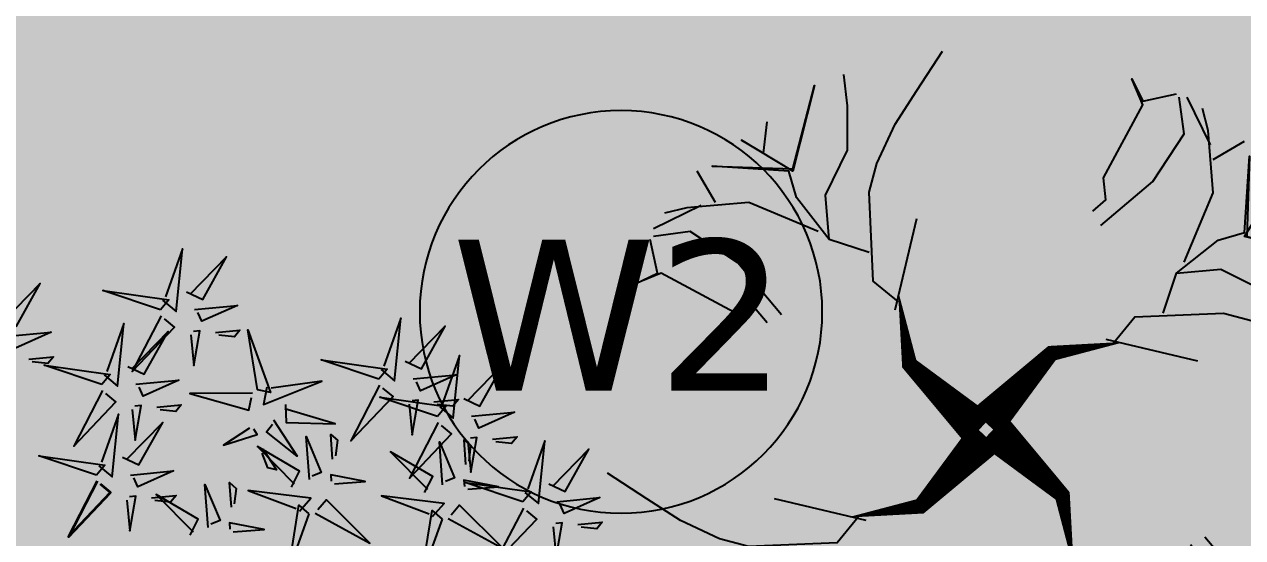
# Model space of a CAD drawing. Header units: millimetres. Extents: x -4167 to 87328, y -21481 to 19784.
# Drawn here: x 8945 to 9762, y 7594 to 7938 of the extents above; entities that cross this region are included whole.
import ezdxf
from ezdxf.enums import TextEntityAlignment as Align

# ---------------------------------------------------------------- set-up
doc = ezdxf.new("R2010")
doc.units = ezdxf.units.MM
doc.header["$LTSCALE"] = 150
doc.layers.add('ad-Landscape', color=7, linetype='Continuous', true_color=0x007f00)
doc.layers.add('ad-Verandah', color=7, linetype='Continuous', true_color=0xa57c52)
doc.layers.add('ad-Landscape 2', color=7, linetype='Continuous', lineweight=35, true_color=0x264c00)
doc.layers.add('ad-Text main', color=7, linetype='Continuous')
doc.layers.add('ad-Text Main_Door&window Label', color=7, linetype='Continuous')
doc.styles.add('6 U T S R N_Typical Floor Plan$0$3BHK-E(NB)$0$grid_text', font='verdana.ttf', dxfattribs={"width": 0.9})

# ---------------------------------------------------------------- blocks, each defined once
blk = doc.blocks.new('bamboo')
at = {"layer": 'ad-Landscape'}
for points in [[(-1334.9, 362.3), (-1315.1, 320.7), (-1424, 259.8), (-1327.8, 353.7)], [(-1289.2, 342), (-1299.8, 231.9), (-1259.3, 323.3), (-1282.1, 333.4)], [(-1230.9, 288.8), (-1236.9, 225.9), (-1219.6, 240.1), (-1223.8, 280.1)], [(-1166, 102), (-1215.3, 249.6), (-1191.8, 80.7), (-1166, 102)], [(-933.9, 115.6), (-983.2, 263.3), (-959.7, 94.3), (-933.9, 115.6)], [(-1150.2, 100.5), (-1008.3, 174), (-1121.8, 66), (-1143.1, 91.9)], [(-1357.1, -48), (-1406.5, 99.6), (-1382.9, -69.3), (-1357.1, -48)], [(-1190.3, 96.4), (-1161.9, 61.9), (-1322.1, 45.7), (-1198.9, 89.3)], [(-958.2, 110.1), (-929.8, 75.6), (-1090, 59.3), (-966.8, 103)], [(-1212, 35.1), (-1192.2, -6.5), (-1301.2, -67.4), (-1204.9, 26.4)], [(-979.9, 48.7), (-960.1, 7.1), (-1069.1, -53.8), (-972.8, 40.1)], [(-869.9, 38), (-791.3, 30.4), (-880, 15.2), (-878.5, 30.9)], [(-1341.4, -49.5), (-1199.5, 24), (-1312.9, -84), (-1334.3, -58.1)], [(-1166.4, 14.8), (-1176.9, -95.3), (-1136.4, -4), (-1159.3, 6.1)], [(-1102, 24.4), (-1023.4, 16.8), (-1112.1, 1.6), (-1110.6, 17.3)], [(-934.3, 28.4), (-944.8, -81.7), (-904.3, 9.6), (-927.2, 19.8)], [(-875.9, -24.9), (-881.9, -87.8), (-864.7, -73.6), (-868.8, -33.5)], [(-1381.4, -53.6), (-1353, -88.1), (-1513.2, -104.3), (-1390.1, -60.7)], [(-1108, -38.5), (-1114, -101.4), (-1096.8, -87.2), (-1100.9, -47.1)], [(-780.4, -124), (-821.5, -144.7), (-884.6, -37), (-788.8, -131.3)], [(-1403.2, -114.9), (-1383.3, -156.5), (-1492.3, -217.4), (-1396.1, -123.6)], [(-1143.7, -283.2), (-1143, -123.3), (-1099.9, -274), (-1132.7, -280.9)], [(-1357.5, -135.2), (-1368, -245.3), (-1327.6, -154), (-1350.4, -143.9)], [(-1293.1, -125.6), (-1214.5, -133.2), (-1303.2, -148.4), (-1301.7, -132.7)], [(-799.7, -170.1), (-910, -161.8), (-817.9, -200.4), (-808.2, -177.3)], [(-1299.1, -188.5), (-1305.1, -251.4), (-1287.9, -237.2), (-1292, -197.1)], [(-1053.9, -275.7), (-1010.7, -209.6), (-1038.4, -295.3), (-1051.6, -286.6)], [(-851.8, -229.5), (-914.8, -224.8), (-900.2, -241.7), (-860.3, -236.8)], [(-788.8, -234.2), (-794.8, -313), (-811.8, -224.6), (-796, -225.8)], [(-1152.3, -296.4), (-1306, -271.7), (-1145.4, -329.2), (-1152.3, -296.4)], [(-841.4, -403.5), (-875.3, -432.7), (-894.8, -272.8), (-848.7, -395.1)], [(-1158.7, -320.6), (-1114.9, -311.4), (-1174.8, -460.8), (-1156.4, -331.5)], [(-903.2, -383.1), (-944.4, -403.7), (-1007.5, -296), (-911.7, -390.3)], [(-1000.9, -310.2), (-948, -344.7), (-952.6, -322.9), (-990, -307.9)], [(-1075.2, -337.2), (-982.6, -397.6), (-1044.7, -319.4), (-1064.3, -334.9)], [(-1114.4, -368.3), (-1068.3, -370), (-1064.9, -494.8), (-1103.4, -366)], [(-835.4, -427.8), (-688.8, -375.4), (-857.2, -402.4), (-835.4, -427.8)], [(-922.6, -429.1), (-1032.9, -420.9), (-940.7, -459.5), (-931.1, -436.4)], [(-1179.6, -607.1), (-1229, -459.4), (-1205.5, -628.4), (-1179.6, -607.1)], [(-836.6, -443.5), (-760.1, -583.9), (-870.5, -472.6), (-845, -450.8)], [(-974.6, -488.6), (-1037.7, -483.9), (-1023.1, -500.8), (-983.1, -495.9)], [(-911.6, -493.3), (-917.6, -572.1), (-934.7, -483.7), (-918.9, -484.8)], [(-1163.9, -608.6), (-1022, -535), (-1135.5, -643.1), (-1156.8, -617.2)], [(-1204, -612.6), (-1175.5, -647.1), (-1335.8, -663.4), (-1212.6, -619.7)], [(-1084.1, -757), (-1133.4, -609.4), (-1109.9, -778.4), (-1084.1, -757)], [(-827.8, -744.4), (-861.7, -773.6), (-881.2, -613.7), (-835.1, -736)], [(-889.6, -724), (-930.8, -744.6), (-993.8, -636.9), (-898.1, -731.2)], [(-1225.7, -674), (-1205.9, -715.6), (-1314.8, -776.5), (-1218.6, -682.6)], [(-1115.6, -684.7), (-1037, -692.3), (-1125.7, -707.5), (-1124.2, -691.8)], [(-1068.3, -758.6), (-926.4, -685), (-1039.9, -793.1), (-1061.2, -767.2)], [(-1180, -694.3), (-1190.5, -804.4), (-1150.1, -713.1), (-1172.9, -702.9)], [(-821.7, -768.6), (-675.1, -716.3), (-843.5, -743.3), (-821.7, -768.6)], [(-1121.6, -747.6), (-1127.7, -810.5), (-1110.4, -796.3), (-1114.5, -756.2)], [(-1108.4, -762.6), (-1079.9, -797.1), (-1240.2, -813.4), (-1117, -769.7)], [(-908.9, -770), (-1019.2, -761.8), (-927.1, -800.3), (-917.4, -777.3)], [(-822.9, -784.4), (-746.5, -924.8), (-856.8, -813.5), (-831.4, -791.7)], [(-1130.1, -824), (-1110.3, -865.6), (-1219.3, -926.5), (-1123, -832.6)], [(-1020.1, -834.7), (-941.4, -842.3), (-1030.2, -857.5), (-1028.7, -841.8)], [(-961, -829.5), (-1024, -824.8), (-1009.5, -841.7), (-969.5, -836.8)], [(-898, -834.2), (-904, -913), (-921, -824.6), (-905.3, -825.7)], [(-865.6, -975.2), (-915, -827.6), (-891.5, -996.5), (-865.6, -975.2)], [(-1084.5, -844.3), (-1095, -954.4), (-1054.5, -863.1), (-1077.3, -852.9)], [(-1026.1, -897.6), (-1032.1, -960.5), (-1014.9, -946.3), (-1019, -906.2)], [(-849.9, -976.7), (-708, -903.2), (-821.4, -1011.2), (-842.8, -985.4)], [(-889.9, -980.8), (-861.5, -1015.3), (-1021.7, -1031.5), (-898.6, -987.9)], [(-911.7, -1042.2), (-891.9, -1083.8), (-1000.8, -1144.6), (-904.6, -1050.8)], [(-801.6, -1052.8), (-723, -1060.4), (-811.7, -1075.7), (-810.2, -1059.9)], [(-866, -1062.5), (-876.5, -1172.5), (-836.1, -1081.2), (-858.9, -1071.1)], [(-807.6, -1115.7), (-813.6, -1178.6), (-796.4, -1164.4), (-800.5, -1124.4)]]:
    blk.add_lwpolyline(points, dxfattribs=at)
at = {"layer": 'ad-Landscape 2'}
blk.add_lwpolyline([(-918.2, 114.1), (-776.2, 187.7), (-889.7, 79.6), (-911, 105.5)], dxfattribs=at)
blk = doc.blocks.new('A$C06C421F0')
at = {"layer": 'ad-Landscape'}
for points in [[(359.9, 366.5, 36, 14.4, 0), (421.2, 431.5, 14.4, 0.72, 0), (487.4, 441.9, 0, 0, 0), (448, 441.9, 0, 0, 0), (472.5, 524.2, 0, 0, 0), (467.7, 541.4, 0, 0, 0), (379.6, 599.7, 0, 0, 0), (404.1, 579.3, 0, 0, 0), (359.9, 575.7, 0, 0, 0), (404.1, 579.3, 0, 0, 0), (467.7, 541.4, 0, 0, 0), (433.5, 648, 0, 0, 0), (482.5, 692.3, 0, 0, 0), (430.9, 648, 0, 0, 0), (418.6, 692.3, 0, 0, 0), (426.1, 713.1, 0, 0, 0), (413.8, 692.3, 0, 0, 0), (372.2, 716.3, 0, 0, 0), (413.8, 692.3, 0, 0, 0), (323.1, 719.9, 0, 0, 0)], [(353.4, 359.9, 36, 14.4, 0), (288.3, 421.2, 14.4, 0.72, 0), (277.9, 487.4, 0, 0, 0), (277.9, 448, 0, 0, 0), (195.7, 472.5, 0, 0, 0), (178.5, 467.7, 0, 0, 0), (120.2, 379.6, 0, 0, 0), (140.6, 404.1, 0, 0, 0), (144.2, 359.9, 0, 0, 0), (140.6, 404.1, 0, 0, 0), (178.5, 467.7, 0, 0, 0), (71.9, 433.5, 0, 0, 0), (27.6, 482.5, 0, 0, 0), (71.9, 430.9, 0, 0, 0), (27.6, 418.6, 0, 0, 0), (6.8, 426.1, 0, 0, 0), (27.6, 413.8, 0, 0, 0), (3.6, 372.2, 0, 0, 0), (27.6, 413.8, 0, 0, 0), (0, 323.1, 0, 0, 0)], [(366.5, 360, 36, 14.4, 0), (431.5, 298.7, 14.4, 0.72, 0), (441.9, 232.5, 0, 0, 0), (441.9, 271.9, 0, 0, 0), (524.2, 247.4, 0, 0, 0), (541.4, 252.2, 0, 0, 0), (599.7, 340.3, 0, 0, 0), (579.3, 315.8, 0, 0, 0), (575.7, 360, 0, 0, 0), (579.3, 315.8, 0, 0, 0), (541.4, 252.2, 0, 0, 0), (648, 286.4, 0, 0, 0), (692.3, 237.4, 0, 0, 0), (648, 289, 0, 0, 0), (692.3, 301.2, 0, 0, 0), (713.1, 293.8, 0, 0, 0), (692.3, 306.1, 0, 0, 0), (716.3, 347.7, 0, 0, 0), (692.3, 306.1, 0, 0, 0), (719.9, 396.8, 0, 0, 0)], [(360, 353.4, 36, 14.4, 0), (298.7, 288.3, 14.4, 0.72, 0), (232.5, 277.9, 0, 0, 0), (271.9, 277.9, 0, 0, 0), (247.4, 195.7, 0, 0, 0), (252.2, 178.5, 0, 0, 0), (340.3, 120.2, 0, 0, 0), (315.8, 140.6, 0, 0, 0), (360, 144.2, 0, 0, 0), (315.8, 140.6, 0, 0, 0), (252.2, 178.5, 0, 0, 0), (286.4, 71.9, 0, 0, 0), (237.4, 27.6, 0, 0, 0), (289, 71.9, 0, 0, 0), (301.2, 27.6, 0, 0, 0), (293.8, 6.8, 0, 0, 0), (306.1, 27.6, 0, 0, 0), (347.7, 3.6, 0, 0, 0), (306.1, 27.6, 0, 0, 0), (396.8, 0, 0, 0, 0)]]:
    blk.add_lwpolyline(points, format="xyseb", dxfattribs=at)
for points in [[(277.9, 479.9), (254, 499.6), (250.4, 582.9), (257.6, 610), (274.8, 646.8), (295.1, 678.4), (319.1, 715.2)], [(250.4, 526.4), (212.9, 538.7), (209.3, 580.3), (230, 622.2), (230, 663.9), (226.4, 693.2)], [(460.3, 565.3), (472.5, 575.7), (470.3, 596.5), (507.1, 664.7), (497, 689.2), (507.1, 668.4), (538.7, 675.1)], [(212.9, 538.7), (182.1, 578), (174.9, 602.6), (103, 607.4), (178.5, 604.8), (198.9, 683.2), (178.5, 602.6), (130.6, 631.9), (151, 619.7), (154.6, 649)], [(467.7, 551.8), (516.7, 592.9), (546.1, 637.6), (541.3, 672)], [(570.6, 627.2), (548.7, 672)], [(546.1, 517.4), (573.2, 582.5), (568.4, 640.8), (563.2, 661.6)], [(573.2, 613.7), (602.6, 630.9)], [(538.7, 507), (578, 537.8), (602.6, 545), (607.4, 616.8), (604.8, 541.4), (683.2, 521), (602.6, 541.4), (631.9, 589.3), (619.7, 568.9), (649, 565.3)], [(106.2, 573.2), (89, 602.6)], [(202.5, 546.1), (137.4, 573.2), (79.1, 568.4), (58.3, 563.2)], [(92.6, 570.6), (47.9, 548.7)], [(274.8, 472.5), (295.1, 558.4)], [(154.6, 460.3), (144.2, 472.5), (123.4, 470.3), (55.1, 507.1), (30.7, 497), (51.5, 507.1), (44.7, 538.7)], [(168.1, 467.7), (127, 516.7), (82.3, 546.1), (47.9, 541.3)], [(526.4, 469.5), (538.7, 507), (580.3, 510.6), (622.2, 489.8), (663.9, 489.8), (693.2, 493.5)], [(479.9, 441.9), (499.6, 465.9), (582.9, 469.5), (610, 462.3), (646.8, 445.1), (678.4, 424.8), (715.2, 400.8)], [(472.5, 445.1), (558.4, 424.8)], [(239.9, 277.9), (220.3, 254), (137, 250.4), (109.9, 257.6), (73.1, 274.8), (41.5, 295.1), (4.7, 319.1)], [(247.4, 274.8), (161.5, 295.1)], [(551.8, 252.2), (592.9, 203.2), (637.6, 173.8), (672, 178.6)], [(565.3, 259.6), (575.7, 247.4), (596.5, 249.6), (664.7, 212.8), (689.2, 222.8), (668.4, 212.8), (675.1, 181.2)], [(193.5, 250.4), (181.2, 212.9), (139.6, 209.3), (97.6, 230), (56, 230), (26.6, 226.4)], [(445.1, 247.4), (424.8, 161.5)], [(441.9, 239.9), (465.9, 220.3), (469.5, 137), (462.3, 109.9), (445.1, 73.1), (424.8, 41.5), (400.8, 4.7)], [(181.2, 212.9), (141.8, 182.1), (117.3, 174.9), (112.5, 103), (115.1, 178.5), (36.7, 198.9), (117.3, 178.5), (88, 130.6), (100.2, 151), (70.9, 154.6)], [(173.8, 202.5), (146.7, 137.4), (151.5, 79.1), (156.7, 58.3)], [(469.5, 193.5), (507, 181.2), (510.6, 139.6), (489.8, 97.6), (489.8, 56), (493.5, 26.6)], [(507, 181.2), (537.8, 141.8), (545, 117.3), (616.8, 112.5), (541.4, 115.1), (521, 36.7), (541.4, 117.3), (589.3, 88), (568.9, 100.2), (565.3, 70.9)], [(517.4, 173.8), (582.5, 146.7), (640.8, 151.5), (661.6, 156.7)], [(252.2, 168.1), (203.2, 127), (173.8, 82.3), (178.6, 47.9)], [(627.2, 149.3), (672, 171.2)], [(259.6, 154.6), (247.4, 144.2), (249.6, 123.4), (212.8, 55.1), (222.8, 30.7), (212.8, 51.5), (181.2, 44.7)], [(613.7, 146.7), (630.9, 117.3)], [(146.7, 106.2), (117.3, 89)], [(149.3, 92.6), (171.2, 47.9)]]:
    blk.add_lwpolyline(points, dxfattribs=at)
blk = doc.blocks.new('zw$FE9C')
at = {"transparency": 33554559}
h = blk.add_hatch(color=256, dxfattribs=at)
h.dxf.hatch_style = 1
h.set_gradient(color1=(153, 204, 0), color2=(63, 127, 0), tint=1, name='INVSPHERICAL')
h.paths.add_polyline_path([(8460, 4510), (12805, 4510), (12805, 7945), (8460, 7945)])
h = blk.add_hatch(dxfattribs=at)
h.set_pattern_fill('GRASS', color=74)
h.set_pattern_definition([(90, (-1087975.541, 674585.024), (-17.96051224, 17.96051224), [4.7625, -31.1585245]), (45, (-1087975.54, 674585.024), (-17.96051224, 17.96051224), [4.7625, -20.6375]), (135, (-1087975.54, 674585.024), (-17.96051224, -17.96051224), [4.7625, -20.6375])])
h.paths.add_polyline_path([(8460, 4510), (12805, 4510), (12805, 7945), (8460, 7945)])
at = {"layer": 'ad-Landscape', "xscale": 0.7144563243118911, "yscale": 0.7144563243118911, "zscale": 0.7144563243118911, "rotation": 270}
blk.add_blockref('A$C06C421F0', (9332.59, 7923.12), dxfattribs=at)
at = {"layer": 'ad-Landscape', "linetype": 'Continuous', "xscale": -0.2620739326953546, "yscale": 0.2620739326953546, "zscale": 0.2620739326953535, "rotation": 89.99999999999994}
blk.add_blockref('bamboo', (9023.55, 7390.77), dxfattribs=at)
blk = doc.blocks.new('6 U T S R N_Typical Floor Plan$0$ad_Window Tag')
blk.add_circle((0, 0), 150)
at = {"style": '6 U T S R N_Typical Floor Plan$0$3BHK-E(NB)$0$grid_text', "width": 0.9}
blk.add_attdef('D1', text='', height=125, dxfattribs=at).set_placement((0, 0), align=Align.MIDDLE_CENTER)
blk = doc.blocks.new('zw$C7D6')
at = {"layer": 'ad-Text Main_Door&window Label'}
ref = blk.add_blockref('6 U T S R N_Typical Floor Plan$0$ad_Window Tag', (9345, 7745), dxfattribs=dict(at, xscale=-0.9, yscale=0.9, zscale=0.9))
ref.add_attrib('D1', 'W2', dxfattribs={"height": 101.25, "rotation": 1800, "style": '6 U T S R N_Typical Floor Plan$0$3BHK-E(NB)$0$grid_text'}).set_placement((9344.05, 7742.89), align=Align.MIDDLE_CENTER)
blk = doc.blocks.new('1215_East Villa')
at = {"layer": 'ad-Verandah'}
blk.add_blockref('zw$FE9C', (0, 0), dxfattribs=at)
at = {"layer": 'ad-Text main'}
blk.add_blockref('zw$C7D6', (0, 0), dxfattribs=at)

msp = doc.modelspace()

# ---------------------------------------------------------------- block references
msp.add_blockref('1215_East Villa', (0, 0))

doc.saveas('drawing.dxf')
